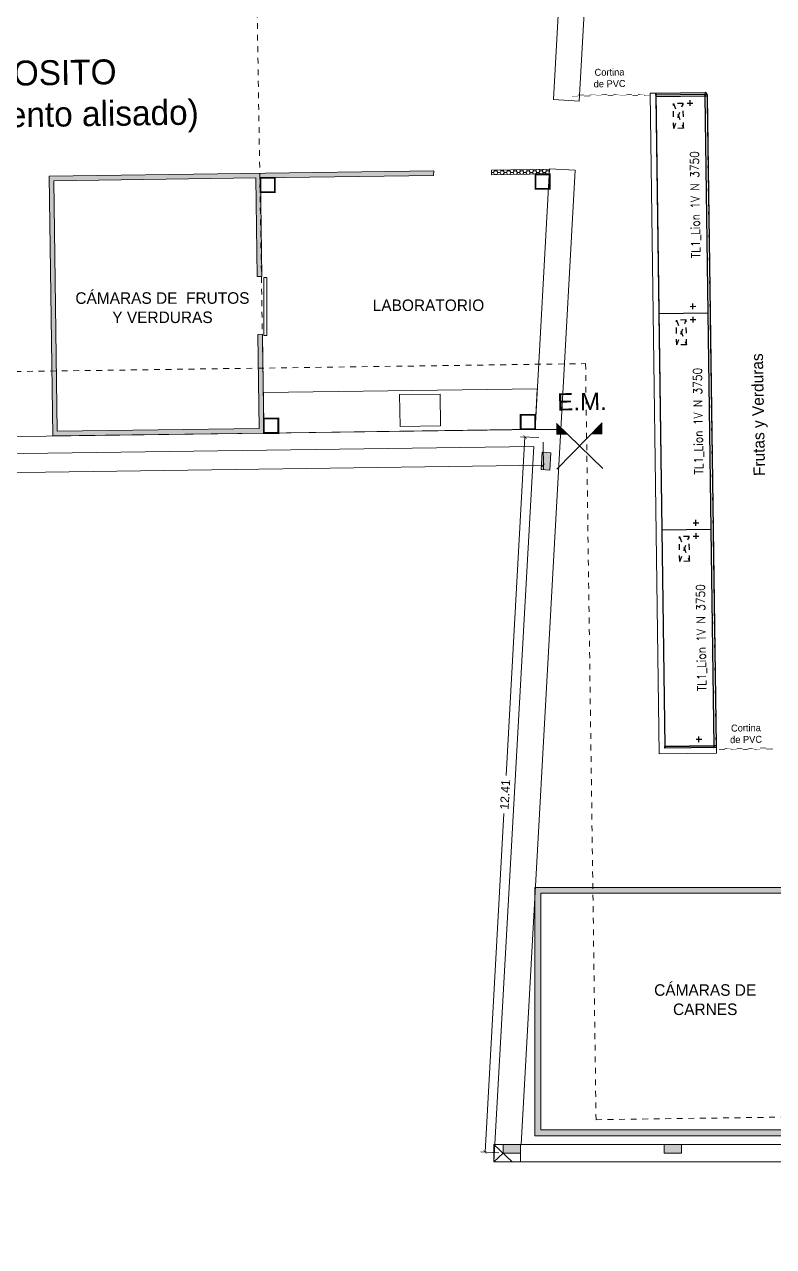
# Model space of a CAD drawing. Header units: inches. Extents: x 39 to 176, y 91 to 193.
# Drawn here: x 73.87 to 86.85, y 113.13 to 134.3 of the extents above; entities that cross this region are included whole.
import ezdxf
from ezdxf.enums import TextEntityAlignment as Align

# ---------------------------------------------------------------- set-up
doc = ezdxf.new("R2010")
doc.units = ezdxf.units.IN
doc.header["$MEASUREMENT"] = 0
for name, pattern in [('ACAD_ISO07W100', [3, 0, -3]), ('DASHED2', [0.375, 0.25, -0.125]), ('TRATTEGGIATA', [0.75, 0.5, -0.25]), ('TRATTEGGIATA2', [0.375, 0.25, -0.125])]:
    doc.linetypes.add(name, pattern=pattern)
for name, color, linetype, lineweight in [('00.EE. Hach Gris Oscuro 0.09', 252, 'Continuous', 9), ('00.EE. Proyecciones 0.09', 24, 'DASHED2', 9), ('00.EE. Textos 0.05', 7, 'Continuous', 5), ('000.mARQ. Hach Gris Oscur. 0.05', 252, 'Continuous', 5)]:
    doc.layers.add(name, color=color, linetype=linetype, lineweight=lineweight)
for name, color, linetype in [('BANCHI', 3, 'Continuous'), ('GOP', 1, 'Continuous'), ('QUADRO_ELETTRICO', 8, 'Continuous'), ('SCARICHI', 3, 'Continuous'), ('TESTI20', 3, 'Continuous'), ('TETTO', 3, 'TRATTEGGIATA')]:
    doc.layers.add(name, color=color, linetype=linetype)
doc.styles.add('1_500', font='', dxfattribs={"height": 1})
doc.styles.add('1_75', font='', dxfattribs={"height": 0.15})
doc.styles.add('style1', font='arial.ttf')
doc.styles.add('TESTI15', font='romans.shx', dxfattribs={"width": 0.9, "height": 1.5})
doc.styles.get('1_500').set_extended_font_data('Arial Unicode MS')
doc.styles.get('1_75').set_extended_font_data('Arial Unicode MS')
doc.dimstyles.new('1_75', dxfattribs={"dimtxt": 0.15, "dimasz": 0.06, "dimexe": 0.075, "dimexo": 0.075, "dimgap": 0.075, "dimtad": 0, "dimzin": 0, "dimdsep": 46, "dimtxsty": '1_75', "dimblk": 'ARCHTICK', "dimcen": 0.075, "dimaunit": 1, "dimadec": 5, "dimazin": 0, "dimtfac": 1, "dimtix": 1, "dimtmove": 2, "dimatfit": 3, "dimfxl": 1, "dimtolj": 1, "dimtzin": 0, "dimarcsym": 0})
pattern_1 = [(0, (0, -150), (0.05625, 0.03247595264), [0.0375, -0.075]), (120, (0, -150), (-0.05625, 0.03247595264), [0.0375, -0.075]), (60, (0, -150), (1e-17, 0.0649519053), [-0.075, 0.0375])]

# ---------------------------------------------------------------- blocks, each defined once
blk = doc.blocks.new('LI_TL1_N_1V_375')
at = {"layer": 'BANCHI'}
blk.add_line((37.5, -8.85), (0, -8.85), dxfattribs=at)
at = {"layer": 'GOP'}
blk.add_lwpolyline([(37.5, 0), (0, 0), (0, -8.5), (37.5, -8.5)], dxfattribs=at)
at = {"layer": 'QUADRO_ELETTRICO', "linetype": 'TRATTEGGIATA2'}
for p, q in [((32, -3), (36.3, -4.7)), ((36.3, -3), (32, -4.7)), ((32, -3), (36.3, -3)), ((32, -4.7), (32, -3)), ((32, -3), (36.3, -4.7)), ((36.3, -3), (32, -4.7)), ((32, -3), (36.3, -3)), ((32, -4.7), (32, -3)), ((36.3, -4.7), (36.3, -3)), ((36.3, -4.7), (36.3, -3)), ((32, -4.7), (36.3, -4.7)), ((32, -4.7), (36.3, -4.7))]:
    blk.add_line(p, q, dxfattribs=at)
at = {"layer": 'SCARICHI'}
for p, q in [((0.65, -5.9), (1.65, -5.9)), ((1.15, -5.4), (1.15, -6.4)), ((35.85, -5.9), (36.85, -5.9)), ((36.35, -5.4), (36.35, -6.4))]:
    blk.add_line(p, q, dxfattribs=at)
at = {"layer": 'TETTO'}
blk.add_line((37.5, -8.85), (0, -8.85), dxfattribs=at)
at = {"layer": 'TESTI20', "style": 'TESTI15', "width": 0.9}
blk.add_text('TL1_Lion 1V N 3750', height=1.5, dxfattribs=at).set_placement((18.75, -6.56), align=Align.MIDDLE)
blk = doc.blocks.new('LI_TL1_N_SX_30')
at = {"layer": 'BANCHI'}
blk.add_line((0, -8.5), (-0.15, -8.5), dxfattribs=at)
blk.add_lwpolyline([(0, -8.85), (-0.3, -8.85, 1.330334), (-0.3, -8.85), (-0.3, 0), (0, 0)], format="xyb", dxfattribs=at)
blk.add_arc((-0.15, -8.35), 0.15, 180, 270, dxfattribs=at)
at = {"layer": 'GOP'}
for p in [(0, -8.45), (0, -8.5)]:
    blk.add_line(p, (0, 0), dxfattribs=at)
at = {"layer": 'TETTO'}
blk.add_line((0, -8.85), (0, -8.45), dxfattribs=at)
blk = doc.blocks.new('LI_TL1_N_DX_65')
at = {"layer": 'BANCHI'}
for p, q in [((0.65, 0), (0.65, -8.55)), ((0.3, -8.85), (0.3, -8.35))]:
    blk.add_line(p, q, dxfattribs=at)
blk.add_lwpolyline([(0, -8.5), (0.15, -8.5, 0.414214), (0.3, -8.35), (0.3, 0), (0, 0)], format="xyb", dxfattribs=at)
at = {"layer": 'GOP'}
blk.add_line((0, -8.5), (0, 0), dxfattribs=at)
at = {"layer": 'TETTO'}
for p, q in [((0.3, 0), (0.65, 0)), ((0, -8.85), (0, -8.5)), ((0.3, -8.85), (0, -8.85))]:
    blk.add_line(p, q, dxfattribs=at)
blk.add_arc((0.26, -8.45), 0.407, 276.1095, 345.1729, dxfattribs=at)
blk = doc.blocks.new('000Mct- Banderillas ejes')
at = {"color": 0, "linetype": 'ByBlock'}
for p, q in [((-0.265, -0.265), (0.265, 0.265)), ((-0.265, 0.265), (0.265, -0.265))]:
    blk.add_line(p, q, dxfattribs=at)
for points in [[(-0.265, 0.265), (-0.133, 0.133), (-0.133, 0.265)], [(-0.265, -0.265), (-0.133, -0.133), (-0.133, -0.265)]]:
    blk.add_solid(points, dxfattribs=at)
blk = doc.blocks.new('_ArchTick')
at = {"color": 0, "linetype": 'ByBlock', "const_width": 0.15}
blk.add_lwpolyline([(-0.5, -0.5), (0.5, 0.5)], dxfattribs=at)
blk = doc.blocks.new('*D76')
at = {"layer": '000.mARQ. Hach Gris Oscur. 0.05', "color": 0, "lineweight": -2, "transparency": 16777216}
for p, q in [((1424.852, 117.87), (1424.525, 112.004)), ((1425.09, 117.857), (1424.777, 117.874)), ((1424.161, 105.483), (1424.488, 111.348)), ((1424.399, 105.469), (1424.086, 105.487))]:
    blk.add_line(p, q, dxfattribs=at)
at = {"layer": 'Defpoints', "color": 0, "transparency": 16777216}
for p in [(1425.165, 117.853), (1424.161, 105.483), (1424.474, 105.465)]:
    blk.add_point(p, dxfattribs=at)
at = {"layer": '000.mARQ. Hach Gris Oscur. 0.05', "color": 0, "lineweight": -2, "transparency": 16777216, "xscale": 0.06, "yscale": 0.06, "zscale": 0.06}
for p, rotation in [((1424.852, 117.87), 86.80783050153654), ((1424.161, 105.483), 266.8078305015366)]:
    blk.add_blockref('_ArchTick', p, dxfattribs=dict(at, rotation=rotation))
at = {"layer": '000.mARQ. Hach Gris Oscur. 0.05', "color": 0, "transparency": 16777216, "insert": (1424.507, 111.676), "char_height": 0.15, "attachment_point": 5, "rotation": 86.8078, "style": '1_75'}
blk.add_mtext('\\A1;12.41', dxfattribs=at)
blk = doc.blocks.new('*D77')
at = {"layer": '000.mARQ. Hach Gris Oscur. 0.05', "color": 0, "lineweight": -2, "transparency": 16777216}
for p, q in [((1425.166, 117.778), (1425.172, 117.304)), ((1425.171, 117.379), (1406.302, 117.121)), ((1386.684, 117.251), (1386.691, 116.777)), ((1386.69, 116.852), (1405.559, 117.11))]:
    blk.add_line(p, q, dxfattribs=at)
at = {"layer": 'Defpoints', "color": 0, "transparency": 16777216}
for p in [(1425.165, 117.853), (1386.683, 117.326), (1425.171, 117.379)]:
    blk.add_point(p, dxfattribs=at)
at = {"layer": '000.mARQ. Hach Gris Oscur. 0.05', "color": 0, "lineweight": -2, "transparency": 16777216, "xscale": 0.06, "yscale": 0.06, "zscale": 0.06}
for p, rotation in [((1425.171, 117.379), 0.7842172477920003), ((1386.69, 116.852), 180.784217247792)]:
    blk.add_blockref('_ArchTick', p, dxfattribs=dict(at, rotation=rotation))
at = {"layer": '000.mARQ. Hach Gris Oscur. 0.05', "color": 0, "transparency": 16777216, "insert": (1405.931, 117.115), "char_height": 0.15, "attachment_point": 5, "rotation": 0.7842, "style": '1_75'}
blk.add_mtext('\\A1;38.49', dxfattribs=at)
blk = doc.blocks.new('s1d23f1sd2f123sd13sd1f')
at = {"layer": '00.EE. Proyecciones 0.09', "linetype": 'ACAD_ISO07W100', "ltscale": 0.0005}
blk.add_lwpolyline([(-357.328, 360.015), (-341.652, 359.798), (-341.834, 346.702), (-256.724, 345.521)], dxfattribs=at)
blk = doc.blocks.new('hhgfhfgh')
at = {"layer": '000.mARQ. Hach Gris Oscur. 0.05'}
h = blk.add_hatch(dxfattribs=at)
h.set_pattern_fill('HONEY', color=256, scale=0.3)
h.set_pattern_definition(pattern_1)
h.paths.add_polyline_path([(1423.267, 122.398), (1423.271, 122.478), (1416.608, 122.387), (1416.669, 117.887), (1420.329, 117.937), (1420.306, 119.647), (1420.226, 119.646), (1420.248, 118.016), (1416.748, 117.968), (1416.689, 122.308), (1420.188, 122.356), (1420.212, 120.646), (1420.292, 120.647), (1420.268, 122.357)])
h = blk.add_hatch(dxfattribs=at)
h.set_pattern_fill('HONEY', color=256, scale=0.3)
h.set_pattern_definition(pattern_1)
h.paths.add_polyline_path([(1425.276, 122.505), (1424.273, 122.492), (1424.269, 122.412), (1425.271, 122.425)])
h = blk.add_hatch(color=256, dxfattribs=at)
h.dxf.hatch_style = 1
h.paths.add_polyline_path([(1425.301, 117.595), (1425.284, 117.296), (1425.134, 117.304), (1425.151, 117.603)])
h = blk.add_hatch(dxfattribs=at)
h.set_pattern_fill('HONEY', color=256, scale=0.3)
h.set_pattern_definition([(0, (175.15, -150), (0.05625, 0.03247595264), [0.0375, -0.075]), (120, (175.15, -150), (-0.05625, 0.03247595264), [0.0375, -0.075]), (60, (175.15, -150), (1e-17, 0.0649519053), [-0.075, 0.0375])])
h.paths.add_polyline_path([(1461.225, 108.765), (1461.325, 108.765), (1461.325, 109.365), (1464.325, 109.365), (1464.325, 108.765), (1464.425, 108.765), (1464.425, 109.465), (1458.625, 109.465), (1458.625, 106.865), (1458.725, 106.865), (1458.725, 109.365), (1461.225, 109.365)])
h.paths.add_polyline_path([(1461.325, 107.865), (1461.225, 107.865), (1461.225, 105.865), (1458.725, 105.865), (1458.725, 106.865), (1458.625, 106.865), (1458.625, 105.615), (1458.725, 105.615), (1458.725, 105.765), (1464.325, 105.765), (1464.325, 105.615), (1464.425, 105.615), (1464.425, 107.865), (1464.325, 107.865), (1464.325, 105.865), (1461.325, 105.865)])
h.paths.add_polyline_path([(1441.825, 105.765), (1441.825, 105.615), (1441.925, 105.615), (1441.925, 107.365), (1441.825, 107.365), (1441.825, 105.865), (1437.825, 105.865), (1437.825, 109.365), (1441.825, 109.365), (1441.825, 108.265), (1441.925, 108.265), (1441.925, 109.465), (1437.725, 109.465), (1437.725, 105.865), (1431.225, 105.865), (1431.225, 108.465), (1431.125, 108.465), (1431.125, 105.865), (1425.125, 105.865), (1425.125, 109.965), (1431.125, 109.965), (1431.125, 109.365), (1431.225, 109.365), (1431.225, 109.965), (1431.225, 110.065), (1425.025, 110.065), (1425.025, 105.765)])
h.paths.add_polyline_path([(1449.825, 105.865), (1449.825, 105.765), (1453.025, 105.765), (1453.025, 105.615), (1453.125, 105.615), (1453.125, 106.865), (1453.025, 106.865), (1453.025, 105.865), (1450.025, 105.865), (1450.025, 109.365), (1453.025, 109.365), (1453.025, 107.765), (1453.125, 107.765), (1453.125, 109.465), (1449.925, 109.465), (1449.925, 105.865)])
h = blk.add_hatch(color=256, dxfattribs=at)
h.dxf.hatch_style = 1
h.paths.add_polyline_path([(1424.474, 105.615), (1424.774, 105.615), (1424.774, 105.465), (1424.474, 105.465)])
h = blk.add_hatch(color=256, dxfattribs=at)
h.dxf.hatch_style = 1
h.paths.add_polyline_path([(1427.261, 105.615), (1427.561, 105.615), (1427.561, 105.465), (1427.261, 105.465)])
for points in [[(1479.513, 103.846), (1489.581, 103.867), (1489.576, 104.169), (1488.576, 104.166), (1488.469, 104.166), (1482.768, 104.153), (1482.618, 104.153), (1479.513, 104.148), (1479.513, 105.615), (1478.598, 105.615), (1478.498, 105.615), (1456.144, 105.615), (1424.783, 105.615), (1425.474, 118.006), (1386.83, 117.478), (1386.623, 126.36), (1386.463, 133.356), (1386.313, 133.354), (1386.687, 117.178), (1425.006, 117.701), (1424.315, 105.315), (1456.144, 105.315), (1479.175, 105.315), (1479.175, 103.846)], [(1431.225, 109.365), (1431.225, 109.965), (1431.225, 109.965), (1431.225, 110.065), (1425.025, 110.065), (1425.025, 105.765), (1441.825, 105.765), (1441.825, 105.615), (1441.925, 105.615), (1441.925, 105.765), (1441.925, 107.365), (1441.825, 107.365), (1441.825, 105.865), (1437.825, 105.865), (1437.825, 109.365), (1441.825, 109.365), (1441.825, 108.265), (1441.925, 108.265), (1441.925, 109.465), (1437.725, 109.465), (1437.725, 105.865), (1431.225, 105.865), (1431.225, 108.465), (1431.125, 108.465)], [(1431.125, 108.465), (1431.125, 105.865), (1425.125, 105.865), (1425.125, 109.965), (1431.125, 109.965), (1431.125, 109.365), (1431.225, 109.365)], [(1424.315, 105.615), (1424.632, 105.315)], [(1424.315, 105.315), (1424.474, 105.465)]]:
    blk.add_lwpolyline(points, dxfattribs=at)
at = {"layer": '000.mARQ. Hach Gris Oscur. 0.05', "linetype": 'DASHED2', "ltscale": 0.01}
blk.add_lwpolyline([(1420.329, 117.937), (1420.137, 129.903)], dxfattribs=at)
at = {"layer": '000.mARQ. Hach Gris Oscur. 0.05'}
for points in [[(1426.032, 127.981), (1425.582, 127.989), (1425.343, 123.713), (1425.789, 123.688)], [(1427.02, 123.823), (1427.179, 112.378), (1428.169, 112.392), (1428.168, 112.492), (1427.278, 112.479), (1427.124, 123.823)], [(1423.267, 122.398), (1423.271, 122.478), (1416.608, 122.387), (1416.669, 117.887), (1420.329, 117.937), (1420.306, 119.647), (1420.226, 119.646), (1420.248, 118.016), (1416.748, 117.968), (1416.689, 122.308), (1420.188, 122.356), (1420.212, 120.646), (1420.292, 120.647), (1420.268, 122.357)], [(1425.276, 122.505), (1424.273, 122.492), (1424.269, 122.412), (1425.271, 122.425)], [(1425.724, 122.49), (1425.276, 122.515), (1425.027, 118.001), (1425.473, 117.997)], [(1420.329, 120.629), (1420.379, 120.629), (1420.379, 119.629), (1420.329, 119.629)], [(1425.065, 118.702), (1420.319, 118.637), (1420.329, 117.937), (1425.027, 118.002)], [(1423.38, 118.612), (1422.68, 118.602), (1422.687, 118.052), (1423.387, 118.062)], [(1425.301, 117.595), (1425.284, 117.296), (1425.134, 117.304), (1425.151, 117.603)], [(1424.774, 105.615), (1424.315, 105.615), (1424.315, 105.315), (1424.774, 105.315)], [(1424.474, 105.615), (1424.774, 105.615), (1424.774, 105.465), (1424.474, 105.465)], [(1427.261, 105.615), (1427.561, 105.615), (1427.561, 105.465), (1427.261, 105.465)]]:
    blk.add_lwpolyline(points, close=True, dxfattribs=at)
at = {"layer": '000.mARQ. Hach Gris Oscur. 0.05', "const_width": 0.01}
for points in [[(1425.672, 123.771), (1425.772, 123.773)], [(1425.772, 123.791), (1425.872, 123.792)], [(1425.772, 123.791), (1425.872, 123.792)], [(1425.875, 123.774), (1425.975, 123.775)], [(1425.876, 123.774), (1425.976, 123.775)], [(1425.975, 123.794), (1426.075, 123.795)], [(1426.079, 123.777), (1426.179, 123.778)], [(1426.179, 123.797), (1426.279, 123.798)], [(1426.282, 123.78), (1426.382, 123.781)], [(1426.382, 123.799), (1426.482, 123.801)], [(1426.486, 123.783), (1426.586, 123.784)], [(1426.505, 123.783), (1426.605, 123.784)], [(1426.605, 123.803), (1426.705, 123.804)], [(1426.709, 123.786), (1426.809, 123.787)], [(1426.808, 123.805), (1426.908, 123.807)], [(1426.912, 123.788), (1427.012, 123.79)], [(1428.215, 112.451), (1428.315, 112.453)], [(1428.314, 112.471), (1428.414, 112.473)], [(1428.315, 112.471), (1428.415, 112.473)], [(1428.418, 112.454), (1428.518, 112.456)], [(1428.418, 112.454), (1428.518, 112.456)], [(1428.518, 112.474), (1428.618, 112.475)], [(1428.622, 112.457), (1428.722, 112.458)], [(1428.721, 112.477), (1428.821, 112.478)], [(1428.825, 112.46), (1428.925, 112.461)], [(1428.925, 112.48), (1429.025, 112.481)], [(1429.028, 112.463), (1429.128, 112.464)], [(1429.048, 112.463), (1429.148, 112.464)]]:
    blk.add_lwpolyline(points, dxfattribs=at)
at = {"layer": '000.mARQ. Hach Gris Oscur. 0.05', "const_width": 0.03}
for points in [[(1420.268, 122.357), (1420.518, 122.357), (1420.518, 122.107), (1420.268, 122.107)], [(1425.034, 122.418), (1425.284, 122.418), (1425.284, 122.168), (1425.034, 122.168)], [(1420.329, 118.187), (1420.579, 118.187), (1420.579, 117.937), (1420.329, 117.937)], [(1424.777, 118.252), (1425.027, 118.252), (1425.027, 118.002), (1424.777, 118.002)]]:
    blk.add_lwpolyline(points, close=True, dxfattribs=at)
at = {"layer": '000.mARQ. Hach Gris Oscur. 0.05', "xscale": -1.5, "yscale": 1.5, "zscale": 1.5, "rotation": 90.79469603455429}
blk.add_blockref('000Mct- Banderillas ejes', (1425.798, 117.712), dxfattribs=at)
at = {"layer": '000.mARQ. Hach Gris Oscur. 0.05', "style": 'style1'}
blk.add_text('E.M.', height=0.2995, rotation=0.7947, dxfattribs=at).set_placement((1425.412, 118.326))
at = {"layer": '000.mARQ. Hach Gris Oscur. 0.05', "attachment_point": 5, "style": '1_500'}
for s, insert, char_height, width, rotation in [('{\\fCentury Gothic|b0|i0|c0|p34;DEPOSITO\\P(piso cemento alisado)}', (1416.289, 123.749), 0.432, 7.48442, 0.8271), ('{\\fCentury Gothic|b0|i0|c0|p34;Cortina \\Pde PVC}', (1426.317, 124.087), 0.12, 3.28921, 0.7947), ('{\\fCentury Gothic|b0|i0|c0|p34;CÁMARAS DE ^IFRUTOS Y VERDURAS}', (1418.571, 120.107), 0.2, 3.20027, 0.0324), ('{\\fCentury Gothic|b0|i0|c0|p34;LABORATORIO}', (1423.18, 120.149), 0.2, 3.20027, 0.0324), ('{\\fCentury Gothic|b0|i0|c0|p34;Cortina \\Pde PVC}', (1428.681, 112.728), 0.12, 3.28921, 0.7947), ('{\\fCentury Gothic|b0|i0|c0|p34;CÁMARAS DE CARNES}', (1427.974, 108.121), 0.2, 2.21658, 0.0324)]:
    blk.add_mtext(s, dxfattribs=dict(at, insert=insert, char_height=char_height, width=width, rotation=rotation))
at = {"layer": '000.mARQ. Hach Gris Oscur. 0.05'}
for p1, p2, distance, picture, middle in [((1386.683, 117.326), (1425.165, 117.853), -0.474, '*D77', (1405.931, 117.115)), ((1425.165, 117.853), (1424.474, 105.465), -0.313, '*D76', (1424.507, 111.676))]:
    dim = blk.add_aligned_dim(p1=p1, p2=p2, distance=distance, dimstyle='1_75', dxfattribs=at)
    dim.commit()
    dim.dimension.update_dxf_attribs({"geometry": picture, "text_midpoint": middle})

msp = doc.modelspace()

# ---------------------------------------------------------------- block references
at = {"xscale": 0.1, "yscale": 0.1, "zscale": 0.1, "rotation": 90.79469603462465}
for name, p in [('LI_TL1_N_DX_65', (84.808, 133.04)), ('LI_TL1_N_1V_375', (84.86, 129.291)), ('LI_TL1_N_1V_375', (84.912, 125.541)), ('LI_TL1_N_1V_375', (84.964, 121.791)), ('LI_TL1_N_SX_30', (84.964, 121.791))]:
    msp.add_blockref(name, p, dxfattribs=at)
at = {"layer": '00.EE. Hach Gris Oscuro 0.09', "rotation": 1.58939206861557}
msp.add_blockref('s1d23f1sd2f123sd13sd1f', (435.089, -221.762), dxfattribs=at)
at = {"layer": '000.mARQ. Hach Gris Oscur. 0.05'}
msp.add_blockref('hhgfhfgh', (-1342.313, 9.282), dxfattribs=at)

# ---------------------------------------------------------------- texts
at = {"layer": '00.EE. Textos 0.05', "insert": (86.61, 127.537), "char_height": 0.2, "width": 4.93568, "attachment_point": 5, "rotation": 91.0324, "style": '1_500'}
msp.add_mtext('{\\fCentury Gothic|b0|i0|c0|p34;Frutas y Verduras}', dxfattribs=at)

doc.saveas('drawing.dxf')
